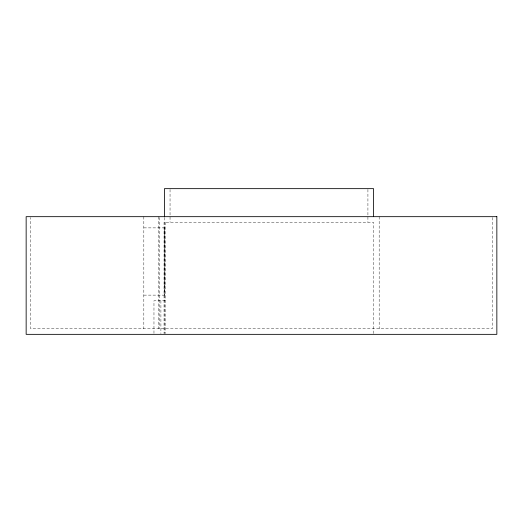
<?xml version="1.0" encoding="UTF-8"?>
<svg xmlns="http://www.w3.org/2000/svg" width="523" height="523" viewBox="0 0 523 523"><rect width="100%" height="100%" fill="white"/><g stroke="black" fill="none" stroke-linecap="round" stroke-linejoin="round"><path stroke-width="0.39" stroke-dasharray="2.62 1.96" d="M143.825 227.878L164.608 227.878M143.825 295.122L164.608 295.122M165.176 300.725L153.965 300.725L153.965 333.543M492.365 217.483L492.365 328.745L30.635 328.745L30.635 217.483M379.175 216.672L379.175 328.745M373.52 333.537L373.52 222.275L164.045 222.275L164.045 333.543M367.917 189.457L367.917 222.275M170.047 189.457L170.047 222.275M165.176 222.275L165.176 333.543M164.444 217.47L164.444 333.543M160.907 300.725L160.907 333.543M159.593 217.483L159.593 328.745M158.43 216.672L158.43 328.745M143.825 216.672L143.825 328.745M164.85 285.277A33.622 0.34 -90 0 0 164.699 229.022A33.622 0.34 -90 0 0 164.281 270.201A33.622 0.34 -90 0 0 164.85 285.277"/><path stroke-width="0.78" d="M373.572 216.672L373.572 188.653L164.444 188.653L164.444 216.672M496.85 216.672L26.15 216.672L26.15 334.347L496.85 334.347L496.85 216.672"/></g></svg>
